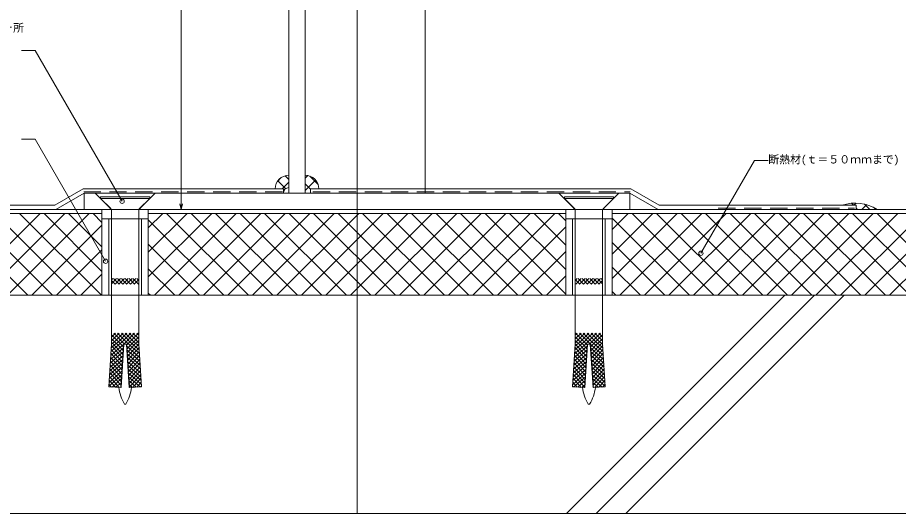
# Model space of a CAD drawing. Units: millimetres on the paper. Extents: x -400 to 400, y -275 to 275.
# Drawn here: x -232.7 to 90.1, y -275 to -93.2 of the extents above; entities that cross this region are included whole.
import ezdxf
from ezdxf.enums import TextEntityAlignment as Align

# ---------------------------------------------------------------- set-up
doc = ezdxf.new("R2010")
doc.units = ezdxf.units.MM
doc.linetypes.add('USER1', pattern=[9.525, 6.35, -3.175])
doc.linetypes.add('USER2', pattern=[19.05, 12.7, -6.35])
for name, color, linetype, lineweight in [('0-0_0', 7, 'Continuous', 18), ('0-1_WAKU', 7, 'Continuous', 18), ('0-3_BOUSUI', 1, 'Continuous', 18), ('0-4_MOJI', 7, 'Continuous', 18), ('0-5_HATCH', 9, 'Continuous', 18), ('0-6_sunpo', 7, 'Continuous', 18), ('0-7_KANAMONO_SCREW', 7, 'Continuous', 18), ('0-8_KANAMONO', 4, 'Continuous', 18), ('0-9_KANAMONO2', 4, 'USER2', 18), ('0-A_KUTAI', 3, 'Continuous', 18), ('0-B_pv', 4, 'Continuous', 18)]:
    doc.layers.add(name, color=color, linetype=linetype, lineweight=lineweight)
doc.styles.add('ＭＳ ゴシック', font='')
doc.styles.get('ＭＳ ゴシック').set_extended_font_data('MS Gothic')

# ---------------------------------------------------------------- blocks, each defined once
blk = doc.blocks.new('_Open30')
at = {"layer": '0-0_0', "lineweight": 9}
blk.add_line((0, 0), (-1, 0), dxfattribs=at)
blk.add_lwpolyline([(-1, 0.2679), (0, 0), (-1, -0.2679)], dxfattribs=at)

msp = doc.modelspace()

# ---------------------------------------------------------------- linework, layer by layer
at = {"layer": '0-0_0'}
msp.add_line((-108.327, 226.988), (-108.327, -275.012), dxfattribs=at)
at = {"layer": '0-1_WAKU'}
msp.add_lwpolyline([(-400.006, -275.012), (399.994, -275.012), (399.994, 274.988), (-400.006, 274.988)], close=True, dxfattribs=at)
at = {"layer": '0-3_BOUSUI', "linetype": 'USER1'}
for p, q in [((-135.616, -157.012), (-208.461, -157.012)), ((-124.541, -157.012), (-8.193, -157.012)), ((23.997, -163.012), (73.997, -163.012))]:
    msp.add_line(p, q, dxfattribs=at)
at = {"layer": '0-3_BOUSUI'}
for p, q in [((-135.327, -157.512), (-135.327, -156.012)), ((-125.327, -156.012), (-125.327, -157.512)), ((-400.006, -163.512), (-198.417, -163.512)), ((-17.827, -163.512), (183.352, -163.512)), ((74.673, -162.012), (74.673, -163.512)), ((-400.006, -165.012), (-201.827, -165.012)), ((-14.827, -165.012), (183.352, -165.012))]:
    msp.add_line(p, q, dxfattribs=at)
for points in [[(-135.327, -156.012), (-208.729, -156.012), (-219.121, -162.012), (-285.327, -162.012)], [(-135.327, -157.512), (-208.327, -157.512), (-218.719, -163.512), (-285.327, -163.512)], [(-125.327, -156.012), (-7.925, -156.012), (2.467, -162.012), (74.673, -162.012)], [(-125.327, -157.512), (-8.327, -157.512), (2.065, -163.512), (74.673, -163.512)]]:
    msp.add_lwpolyline(points, dxfattribs=at)
for centre, radius, start, end in [((-133.327, -156.012), 5, 90, 180), ((-127.327, -156.012), 5, 0, 90), ((74.328, -176.168), 14.975, 57.69019, 109.03151)]:
    msp.add_arc(centre, radius, start, end, dxfattribs=at)
at = {"layer": '0-4_MOJI'}
for p, q in [((17.727, -179.608), (37.395, -145.542)), ((37.395, -145.542), (42.395, -145.542))]:
    msp.add_line(p, q, dxfattribs=at)
for points in [[(-194.428, -160.512), (-226.316, -105.28), (-231.316, -105.28)], [(-200.47, -182.541), (-226.316, -137.774), (-231.316, -137.774)]]:
    msp.add_lwpolyline(points, dxfattribs=at)
for centre in [(-194.428, -160.512), (17.727, -179.608), (-200.47, -182.541)]:
    msp.add_circle(centre, 0.8, dxfattribs=at)
at = {"layer": '0-5_HATCH'}
for p, q in [((-133.327, -152.599), (-134.717, -151.209)), ((-127.327, -152.056), (-126.374, -151.104)), ((-122.619, -154.327), (-125.641, -151.305)), ((-137.483, -153.232), (-136.107, -151.856)), ((-134.514, -155.902), (-137.36, -153.057)), ((-135.773, -156.012), (-133.327, -153.566)), ((-127.327, -156.546), (-123.534, -152.754)), ((-125.327, -156.109), (-127.327, -154.109)), ((73.651, -162.012), (72.901, -161.262)), ((73.753, -162.012), (74.57, -161.195)), ((75.151, -163.512), (74.673, -163.034)), ((76.744, -163.512), (78.476, -161.779)), ((79.641, -163.512), (77.71, -161.58)), ((81.234, -163.512), (81.644, -163.102)), ((-228.973, -195.012), (-258.973, -165.012)), ((-254.459, -195.012), (-224.459, -165.012)), ((-219.992, -195.012), (-249.992, -165.012)), ((-245.479, -195.012), (-215.479, -165.012)), ((-211.012, -195.012), (-241.012, -165.012)), ((-236.499, -195.012), (-206.499, -165.012)), ((-202.032, -195.012), (-232.032, -165.012)), ((-201.827, -186.237), (-223.051, -165.012)), ((-201.827, -177.256), (-214.071, -165.012)), ((-201.827, -168.276), (-205.091, -165.012)), ((-184.827, -170.281), (-179.558, -165.012)), ((-184.827, -179.261), (-170.578, -165.012)), ((-184.827, -188.241), (-161.597, -165.012)), ((-157.13, -195.012), (-184.827, -167.316)), ((-182.617, -195.012), (-152.617, -165.012)), ((-148.15, -195.012), (-178.15, -165.012)), ((-173.637, -195.012), (-143.637, -165.012)), ((-139.17, -195.012), (-169.17, -165.012)), ((-164.657, -195.012), (-134.657, -165.012)), ((-130.19, -195.012), (-160.19, -165.012)), ((-155.676, -195.012), (-125.676, -165.012)), ((-121.209, -195.012), (-151.209, -165.012)), ((-146.696, -195.012), (-116.696, -165.012)), ((-112.229, -195.012), (-142.229, -165.012)), ((-137.716, -195.012), (-107.716, -165.012)), ((-103.249, -195.012), (-133.249, -165.012)), ((-128.736, -195.012), (-98.736, -165.012)), ((-94.269, -195.012), (-124.269, -165.012)), ((-119.755, -195.012), (-89.755, -165.012)), ((-85.288, -195.012), (-115.288, -165.012)), ((-110.775, -195.012), (-80.775, -165.012)), ((-76.308, -195.012), (-106.308, -165.012)), ((-101.795, -195.012), (-71.795, -165.012)), ((-67.328, -195.012), (-97.328, -165.012)), ((-92.815, -195.012), (-62.815, -165.012)), ((-58.348, -195.012), (-88.348, -165.012)), ((-83.834, -195.012), (-53.834, -165.012)), ((-49.367, -195.012), (-79.367, -165.012)), ((-74.854, -195.012), (-44.854, -165.012)), ((-40.387, -195.012), (-70.387, -165.012)), ((-65.874, -195.012), (-35.874, -165.012)), ((-31.827, -194.592), (-61.407, -165.012)), ((-31.827, -185.612), (-52.427, -165.012)), ((-31.827, -176.632), (-43.446, -165.012)), ((-31.827, -167.651), (-34.466, -165.012)), ((-14.827, -170.906), (-8.933, -165.012)), ((-14.827, -179.886), (0.047, -165.012)), ((-14.827, -188.866), (9.027, -165.012)), ((13.494, -195.012), (-14.827, -166.691)), ((-11.992, -195.012), (18.008, -165.012)), ((22.475, -195.012), (-7.525, -165.012)), ((-3.012, -195.012), (26.988, -165.012)), ((31.455, -195.012), (1.455, -165.012)), ((5.968, -195.012), (35.968, -165.012)), ((40.435, -195.012), (10.435, -165.012)), ((14.949, -195.012), (44.949, -165.012)), ((49.415, -195.012), (19.415, -165.012)), ((23.929, -195.012), (53.929, -165.012)), ((58.396, -195.012), (28.396, -165.012)), ((32.909, -195.012), (62.909, -165.012)), ((67.376, -195.012), (37.376, -165.012)), ((41.889, -195.012), (71.889, -165.012)), ((76.356, -195.012), (46.356, -165.012)), ((50.87, -195.012), (80.87, -165.012)), ((85.336, -195.012), (55.336, -165.012)), ((59.85, -195.012), (89.85, -165.012)), ((94.317, -195.012), (64.317, -165.012)), ((68.83, -195.012), (98.83, -165.012)), ((103.297, -195.012), (73.297, -165.012)), ((77.81, -195.012), (107.81, -165.012)), ((112.277, -195.012), (82.277, -165.012)), ((86.791, -195.012), (116.791, -165.012)), ((-227.518, -195.012), (-201.827, -169.32)), ((-56.894, -195.012), (-31.827, -169.945)), ((-166.111, -195.012), (-184.827, -176.296)), ((4.514, -195.012), (-14.827, -175.671)), ((-218.538, -195.012), (-201.827, -178.301)), ((-47.913, -195.012), (-31.827, -178.926)), ((-175.091, -195.012), (-184.827, -185.276)), ((-4.466, -195.012), (-14.827, -184.651)), ((-209.558, -195.012), (-201.827, -187.281)), ((-38.933, -195.012), (-31.827, -187.906)), ((-13.446, -195.012), (-14.827, -193.632)), ((-184.071, -195.012), (-184.827, -194.256)), ((-31.535, -275.012), (48.465, -195.012)), ((-20.66, -275.012), (59.34, -195.012)), ((-9.785, -275.012), (70.215, -195.012))]:
    msp.add_line(p, q, dxfattribs=at)
at = {"layer": '0-6_sunpo'}
for p, q in [((-172.796, -161.512), (-172.796, -15.512)), ((-156.405, -163.512), (-172.796, -163.512))]:
    msp.add_line(p, q, dxfattribs=at)
at = {"layer": '0-7_KANAMONO_SCREW', "color": 4}
for p, q in [((-184.327, -158.912), (-202.327, -158.912)), ((-202.327, -158.912), (-202.327, -159.512)), ((-198.62, -163.219), (-202.327, -159.512)), ((-184.327, -159.512), (-202.327, -159.512)), ((-188.034, -163.219), (-184.327, -159.512)), ((-184.327, -158.912), (-184.327, -159.512)), ((-32.327, -158.912), (-14.327, -158.912)), ((-32.327, -158.912), (-32.327, -159.512)), ((-28.62, -163.219), (-32.327, -159.512)), ((-32.327, -159.512), (-14.327, -159.512)), ((-18.034, -163.219), (-14.327, -159.512)), ((-14.327, -158.912), (-14.327, -159.512)), ((-198.327, -212.77), (-198.327, -163.926)), ((-188.327, -212.77), (-188.327, -163.926)), ((-28.327, -212.77), (-28.327, -163.926)), ((-18.327, -212.77), (-18.327, -163.926)), ((-199.327, -228.596), (-198.327, -212.77)), ((-193.827, -212.912), (-194.836, -228.88)), ((-192.827, -212.912), (-193.827, -212.912)), ((-192.827, -212.912), (-191.818, -228.88)), ((-187.327, -228.596), (-188.327, -212.77)), ((-29.327, -228.596), (-28.327, -212.77)), ((-23.827, -212.912), (-24.836, -228.88)), ((-23.827, -212.912), (-22.827, -212.912)), ((-22.827, -212.912), (-21.818, -228.88)), ((-17.327, -228.596), (-18.327, -212.77)), ((-199.327, -228.596), (-194.836, -228.88)), ((-191.818, -228.88), (-187.327, -228.596)), ((-24.836, -228.88), (-29.327, -228.596)), ((-17.327, -228.596), (-21.818, -228.88)), ((-193.327, -234.912), (-193.577, -234.912)), ((-193.327, -234.912), (-193.077, -234.912)), ((-23.327, -234.912), (-23.577, -234.912)), ((-23.327, -234.912), (-23.077, -234.912))]:
    msp.add_line(p, q, dxfattribs=at)
at = {"layer": '0-7_KANAMONO_SCREW'}
for p, q in [((-197.863, -188.912), (-198.327, -189.376)), ((-196.449, -188.912), (-198.327, -190.79)), ((-196.959, -190.912), (-198.327, -189.544)), ((-195.544, -190.912), (-197.544, -188.912)), ((-195.034, -188.912), (-197.034, -190.912)), ((-194.13, -190.912), (-196.13, -188.912)), ((-193.62, -188.912), (-195.62, -190.912)), ((-191.302, -190.912), (-193.302, -188.912)), ((-190.792, -188.912), (-192.792, -190.912)), ((-189.888, -190.912), (-191.888, -188.912)), ((-189.377, -188.912), (-191.377, -190.912)), ((-188.473, -190.912), (-190.473, -188.912)), ((-188.327, -189.276), (-189.963, -190.912)), ((-188.327, -189.644), (-189.059, -188.912)), ((-28.327, -189.644), (-27.595, -188.912)), ((-28.327, -189.276), (-26.69, -190.912)), ((-28.18, -190.912), (-26.18, -188.912)), ((-27.276, -188.912), (-25.276, -190.912)), ((-26.766, -190.912), (-24.766, -188.912)), ((-25.862, -188.912), (-23.862, -190.912)), ((-25.352, -190.912), (-23.352, -188.912)), ((-23.034, -188.912), (-21.034, -190.912)), ((-22.523, -190.912), (-20.523, -188.912)), ((-21.619, -188.912), (-19.619, -190.912)), ((-21.109, -190.912), (-19.109, -188.912)), ((-20.205, -188.912), (-18.327, -190.79)), ((-19.695, -190.912), (-18.327, -189.544)), ((-18.791, -188.912), (-18.327, -189.376)), ((-188.327, -190.69), (-188.549, -190.912)), ((-28.327, -190.69), (-28.105, -190.912)), ((-196.915, -208.912), (-198.327, -210.324)), ((-195.501, -208.912), (-198.327, -211.738)), ((-195.022, -212.829), (-198.327, -209.524)), ((-193.524, -212.912), (-197.524, -208.912)), ((-194.087, -208.912), (-197.22, -212.045)), ((-193.327, -211.695), (-196.11, -208.912)), ((-193.327, -210.281), (-194.696, -208.912)), ((-189.844, -208.912), (-193.843, -212.911)), ((-190.149, -212.045), (-193.282, -208.912)), ((-188.327, -212.453), (-191.867, -208.912)), ((-188.43, -208.912), (-191.563, -212.045)), ((-188.327, -211.038), (-190.453, -208.912)), ((-188.327, -209.624), (-189.039, -208.912)), ((-28.327, -209.624), (-27.615, -208.912)), ((-28.327, -211.038), (-26.2, -208.912)), ((-28.327, -212.453), (-24.786, -208.912)), ((-28.224, -208.912), (-25.091, -212.045)), ((-26.81, -208.912), (-22.811, -212.911)), ((-26.505, -212.045), (-23.372, -208.912)), ((-23.327, -210.281), (-21.958, -208.912)), ((-23.327, -211.695), (-20.544, -208.912)), ((-23.129, -212.912), (-19.129, -208.912)), ((-22.567, -208.912), (-19.434, -212.045)), ((-21.632, -212.829), (-18.327, -209.524)), ((-21.153, -208.912), (-18.327, -211.738)), ((-19.739, -208.912), (-18.327, -210.324)), ((-197.22, -212.045), (-198.333, -212.868)), ((-197.22, -212.045), (-198.327, -210.938)), ((-198.327, -212.352), (-198, -212.622)), ((-198, -212.622), (-196.586, -213.994)), ((-195.805, -212.045), (-197.247, -213.244)), ((-197.22, -212.045), (-195.836, -213.333)), ((-194.391, -212.045), (-195.836, -213.333)), ((-195.098, -212.752), (-194.425, -213.423)), ((-193.843, -212.911), (-194.425, -213.423)), ((-191.563, -212.045), (-193.327, -210.281)), ((-192.977, -212.045), (-193.327, -211.695)), ((-192.977, -212.045), (-191.531, -213.378)), ((-191.563, -212.045), (-192.802, -213.308)), ((-188.327, -212.767), (-192.534, -217.542)), ((-191.563, -212.045), (-190.119, -213.289)), ((-190.149, -212.045), (-191.531, -213.378)), ((-188.327, -210.223), (-190.149, -212.045)), ((-190.149, -212.045), (-188.276, -213.581)), ((-188.327, -211.637), (-190.119, -213.289)), ((-26.505, -212.045), (-28.378, -213.581)), ((-28.327, -210.223), (-26.505, -212.045)), ((-28.327, -211.637), (-26.534, -213.289)), ((-28.327, -212.767), (-24.119, -217.542)), ((-25.091, -212.045), (-26.534, -213.289)), ((-26.505, -212.045), (-25.123, -213.378)), ((-23.677, -212.045), (-25.123, -213.378)), ((-25.091, -212.045), (-23.327, -210.281)), ((-25.091, -212.045), (-23.852, -213.308)), ((-23.677, -212.045), (-23.327, -211.695)), ((-22.811, -212.911), (-22.229, -213.423)), ((-22.262, -212.045), (-20.818, -213.333)), ((-21.555, -212.752), (-22.229, -213.423)), ((-20.848, -212.045), (-19.406, -213.244)), ((-19.434, -212.045), (-20.818, -213.333)), ((-18.653, -212.622), (-20.067, -213.994)), ((-19.434, -212.045), (-18.327, -210.938)), ((-19.434, -212.045), (-18.321, -212.868)), ((-18.327, -212.352), (-18.653, -212.622)), ((-194.004, -215.718), (-198.779, -219.925)), ((-193.915, -214.306), (-198.69, -218.514)), ((-194.425, -213.423), (-198.601, -217.102)), ((-195.836, -213.333), (-198.511, -215.691)), ((-194.254, -219.667), (-198.461, -214.892)), ((-197.247, -213.244), (-198.422, -214.279)), ((-194.164, -218.256), (-198.372, -213.481)), ((-194.075, -216.844), (-196.586, -213.994)), ((-193.986, -215.433), (-195.836, -213.333)), ((-193.897, -214.021), (-194.425, -213.423)), ((-188.008, -217.815), (-192.783, -213.608)), ((-191.531, -213.378), (-192.713, -214.72)), ((-187.919, -219.227), (-192.694, -215.019)), ((-190.119, -213.289), (-192.623, -216.131)), ((-188.238, -214.179), (-192.445, -218.954)), ((-188.149, -215.59), (-192.356, -220.365)), ((-188.097, -216.404), (-191.531, -213.378)), ((-188.186, -214.993), (-190.119, -213.289)), ((-28.735, -219.227), (-23.96, -215.019)), ((-28.646, -217.815), (-23.871, -213.608)), ((-28.556, -216.404), (-25.123, -213.378)), ((-28.505, -215.59), (-24.298, -220.365)), ((-28.467, -214.993), (-26.534, -213.289)), ((-28.416, -214.179), (-24.209, -218.954)), ((-26.534, -213.289), (-24.03, -216.131)), ((-25.123, -213.378), (-23.941, -214.72)), ((-22.757, -214.021), (-22.229, -213.423)), ((-22.739, -214.306), (-17.964, -218.514)), ((-22.668, -215.433), (-20.818, -213.333)), ((-22.65, -215.718), (-17.875, -219.925)), ((-22.578, -216.844), (-20.067, -213.994)), ((-22.489, -218.256), (-18.282, -213.481)), ((-22.4, -219.667), (-18.193, -214.892)), ((-22.229, -213.423), (-18.053, -217.102)), ((-20.818, -213.333), (-18.142, -215.691)), ((-19.406, -213.244), (-18.231, -214.279)), ((-194.182, -218.54), (-198.957, -222.748)), ((-194.093, -217.129), (-198.868, -221.336)), ((-194.521, -223.901), (-198.728, -219.126)), ((-194.432, -222.49), (-198.639, -217.715)), ((-194.343, -221.078), (-198.55, -216.304)), ((-187.83, -220.638), (-192.604, -216.431)), ((-187.74, -222.05), (-192.515, -217.842)), ((-187.651, -223.461), (-192.426, -219.254)), ((-188.059, -217.002), (-192.267, -221.777)), ((-187.97, -218.413), (-192.178, -223.188)), ((-29.002, -223.461), (-24.228, -219.254)), ((-28.913, -222.05), (-24.138, -217.842)), ((-28.824, -220.638), (-24.049, -216.431)), ((-28.683, -218.413), (-24.476, -223.188)), ((-28.594, -217.002), (-24.387, -221.777)), ((-22.56, -217.129), (-17.786, -221.336)), ((-22.471, -218.54), (-17.696, -222.748)), ((-22.311, -221.078), (-18.104, -216.304)), ((-22.222, -222.49), (-18.014, -217.715)), ((-22.132, -223.901), (-17.925, -219.126)), ((-194.361, -221.363), (-199.136, -225.571)), ((-194.272, -219.952), (-199.046, -224.159)), ((-194.7, -226.724), (-198.907, -221.949)), ((-194.61, -225.313), (-198.818, -220.538)), ((-187.562, -224.872), (-192.337, -220.665)), ((-187.473, -226.284), (-192.248, -222.076)), ((-187.881, -219.825), (-192.088, -224.599)), ((-187.792, -221.236), (-191.999, -226.011)), ((-187.703, -222.647), (-191.91, -227.422)), ((-29.181, -226.284), (-24.406, -222.076)), ((-29.092, -224.872), (-24.317, -220.665)), ((-28.951, -222.647), (-24.744, -227.422)), ((-28.862, -221.236), (-24.654, -226.011)), ((-28.773, -219.825), (-24.565, -224.599)), ((-22.382, -219.952), (-17.607, -224.159)), ((-22.293, -221.363), (-17.518, -225.571)), ((-22.043, -225.313), (-17.836, -220.538)), ((-21.954, -226.724), (-17.747, -221.949)), ((-194.539, -224.186), (-199.314, -228.393)), ((-194.45, -222.775), (-199.225, -226.982)), ((-195.503, -228.838), (-199.085, -224.772)), ((-194.789, -228.135), (-198.996, -223.361)), ((-194.628, -225.597), (-198.118, -228.673)), ((-187.384, -227.695), (-192.159, -223.488)), ((-187.837, -228.629), (-192.069, -224.899)), ((-187.614, -224.059), (-191.821, -228.834)), ((-187.524, -225.47), (-190.453, -228.794)), ((-29.27, -227.695), (-24.495, -223.488)), ((-29.129, -225.47), (-26.201, -228.794)), ((-29.04, -224.059), (-24.833, -228.834)), ((-28.817, -228.629), (-24.584, -224.899)), ((-22.204, -222.775), (-17.429, -226.982)), ((-22.114, -224.186), (-17.34, -228.393)), ((-22.025, -225.597), (-18.535, -228.673)), ((-21.865, -228.135), (-17.658, -223.361)), ((-21.151, -228.838), (-17.568, -224.772)), ((-198.325, -228.66), (-199.264, -227.595)), ((-196.914, -228.749), (-199.174, -226.183)), ((-194.718, -227.009), (-196.707, -228.762)), ((-194.807, -228.42), (-195.296, -228.851)), ((-189.248, -228.718), (-191.98, -226.311)), ((-190.66, -228.807), (-191.891, -227.722)), ((-187.435, -226.882), (-189.042, -228.705)), ((-187.346, -228.293), (-187.63, -228.616)), ((-29.308, -228.293), (-29.023, -228.616)), ((-29.218, -226.882), (-27.612, -228.705)), ((-27.405, -228.718), (-24.673, -226.311)), ((-25.994, -228.807), (-24.763, -227.722)), ((-21.936, -227.009), (-19.947, -228.762)), ((-21.847, -228.42), (-21.358, -228.851)), ((-19.74, -228.749), (-17.479, -226.183)), ((-18.328, -228.66), (-17.39, -227.595))]:
    msp.add_line(p, q, dxfattribs=at)
for points in [[(-192.716, -190.912), (-193.327, -190.301), (-194.716, -188.912)], [(-192.206, -188.912), (-193.327, -190.033), (-194.206, -190.912)], [(-24.448, -188.912), (-23.327, -190.033), (-22.448, -190.912)], [(-23.938, -190.912), (-23.327, -190.301), (-21.938, -188.912)], [(-192.672, -208.912), (-193.327, -209.566), (-195.805, -212.045)], [(-191.258, -208.912), (-193.327, -210.981), (-194.391, -212.045)], [(-25.395, -208.912), (-23.327, -210.981), (-22.262, -212.045)], [(-23.981, -208.912), (-23.327, -209.566), (-20.848, -212.045)]]:
    msp.add_lwpolyline(points, dxfattribs=at)
at = {"layer": '0-7_KANAMONO_SCREW', "color": 4}
for centre, radius, start, end in [((-199.327, -163.926), 1, 0, 45), ((-187.327, -163.926), 1, 135, 180), ((-29.327, -163.926), 1, 0, 45), ((-17.327, -163.926), 1, 135, 180), ((-179.827, -226.73), 16, 187.52659, 210.75352), ((-206.827, -226.73), 16, 329.24648, 352.47341), ((-9.827, -226.73), 16, 187.52659, 210.75352), ((-36.827, -226.73), 16, 329.24648, 352.47341)]:
    msp.add_arc(centre, radius, start, end, dxfattribs=at)
at = {"layer": '0-8_KANAMONO'}
msp.add_line((-83.327, -22.512), (-83.327, -157.512), dxfattribs=at)
at = {"layer": '0-9_KANAMONO2'}
for p, q in [((-182.327, -157.512), (-204.327, -157.512)), ((-34.327, -157.512), (-12.327, -157.512)), ((-187.827, -163.512), (-198.827, -163.512)), ((-28.827, -163.512), (-17.827, -163.512)), ((-199.327, -167.012), (-187.327, -167.012)), ((-29.327, -167.012), (-17.327, -167.012)), ((-199.327, -195.012), (-187.327, -195.012)), ((-29.327, -195.012), (-17.327, -195.012))]:
    msp.add_line(p, q, dxfattribs=at)
msp.add_lwpolyline([(-127.327, -157.512), (-133.327, -157.512), (-130.327, -157.512)], dxfattribs=at)
at = {"layer": '0-A_KUTAI'}
for p, q in [((-188.237, -163.512), (-28.827, -163.512)), ((-184.827, -165.012), (-31.827, -165.012)), ((-400.006, -195.012), (-199.327, -195.012)), ((-187.327, -195.012), (-29.327, -195.012)), ((-17.327, -195.012), (183.352, -195.012))]:
    msp.add_line(p, q, dxfattribs=at)
at = {"layer": '0-B_pv'}
for p, q in [((-133.327, -22.512), (-133.327, -157.512)), ((-127.327, -22.512), (-127.327, -157.512)), ((-204.327, -157.512), (-198.827, -163.012)), ((-182.327, -157.512), (-187.827, -163.012)), ((-34.327, -157.512), (-182.327, -157.512)), ((-34.327, -157.512), (-28.827, -163.012)), ((-12.327, -157.512), (-17.827, -163.012)), ((-201.827, -167.012), (-201.827, -163.512)), ((-198.827, -163.012), (-198.827, -163.512)), ((-188.237, -163.512), (-28.827, -163.512)), ((-187.827, -163.012), (-187.827, -163.512)), ((-184.827, -167.012), (-184.827, -163.512)), ((-31.827, -167.012), (-31.827, -163.512)), ((-28.827, -163.012), (-28.827, -163.512)), ((-17.827, -163.012), (-17.827, -163.512)), ((-14.827, -167.012), (-14.827, -163.512)), ((-201.827, -167.012), (-199.327, -167.012)), ((-201.827, -195.012), (-201.827, -167.012)), ((-199.327, -195.012), (-199.327, -167.012)), ((-187.327, -195.012), (-187.327, -167.012)), ((-187.327, -167.012), (-184.827, -167.012)), ((-184.827, -195.012), (-184.827, -167.012)), ((-31.827, -195.012), (-31.827, -167.012)), ((-29.327, -167.012), (-31.827, -167.012)), ((-29.327, -195.012), (-29.327, -167.012)), ((-14.827, -167.012), (-17.327, -167.012)), ((-17.327, -195.012), (-17.327, -167.012)), ((-14.827, -195.012), (-14.827, -167.012)), ((-201.827, -195.012), (-199.327, -195.012)), ((-187.327, -195.012), (-184.827, -195.012)), ((-29.327, -195.012), (-31.827, -195.012)), ((-14.827, -195.012), (-17.327, -195.012))]:
    msp.add_line(p, q, dxfattribs=at)
for points in [[(-204.327, -157.512), (-208.327, -157.512), (-208.327, -163.512), (-198.417, -163.512)], [(-17.827, -163.512), (-8.327, -163.512), (-8.327, -157.512), (-12.327, -157.512)]]:
    msp.add_lwpolyline(points, dxfattribs=at)
msp.add_arc((-133.327, -157.512), 2, 90, 180, dxfattribs=at)

# ---------------------------------------------------------------- block references
at = {"layer": '0-6_sunpo', "xscale": 2, "yscale": 2, "rotation": 270}
msp.add_blockref('_Open30', (-172.796, -163.512), dxfattribs=at)

# ---------------------------------------------------------------- texts
at = {"layer": '0-4_MOJI', "style": 'ＭＳ ゴシック'}
for s, p in [('ソーラーステイアンカー ４ヶ所', (-288.379, -99.28)), ('断熱材(ｔ＝５０ｍｍまで)', (42.395, -147.542))]:
    msp.add_text(s, height=2.933, dxfattribs=at).set_placement(p, align=Align.BOTTOM_LEFT)

doc.saveas('drawing.dxf')
